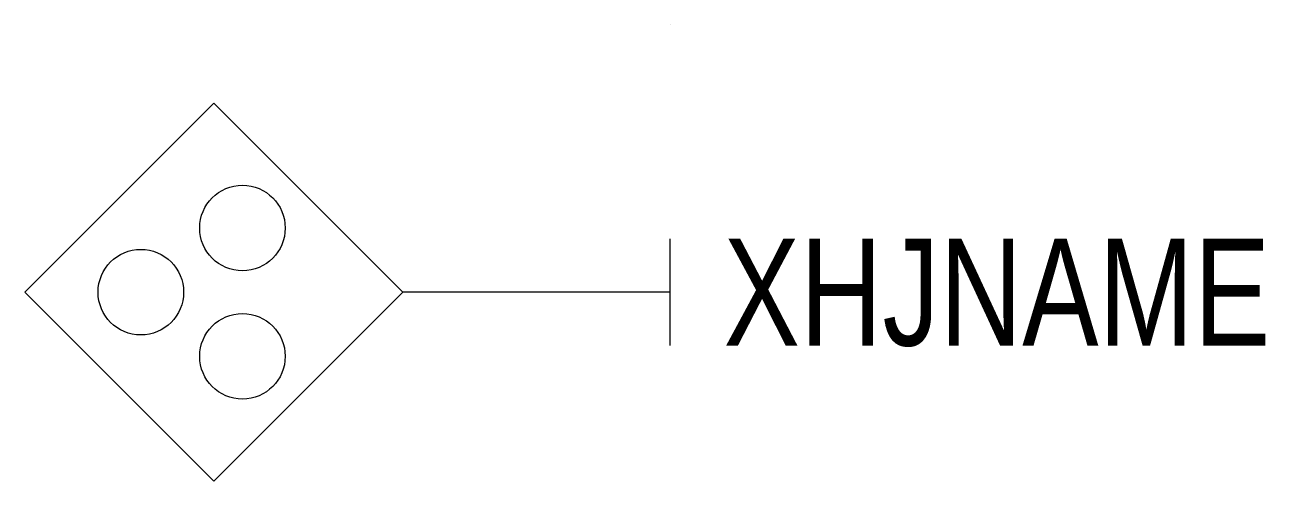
# Model space of a CAD drawing. Extents: x -12.1 to 11.1, y -8.5 to 0.
import ezdxf

# ---------------------------------------------------------------- set-up
doc = ezdxf.new("R2010")
doc.units = 0
doc.layers.get('0').update_dxf_attribs({"linetype": 'CONTINUOUS'})

msp = doc.modelspace()

# ---------------------------------------------------------------- linework, layer by layer
for p, q in [((0, 0.001), (0, -0.001)), ((0, -6), (0, -4)), ((0, -5), (-5, -5))]:
    msp.add_line(p, q)
msp.add_lwpolyline([(-5, -5), (-8.536, -1.464), (-12.071, -5), (-8.536, -8.536)], close=True)
for centre in [(-8, -3.8), (-8, -6.2)]:
    msp.add_circle(centre, 0.8)
at = {"color": 7}
msp.add_circle((-9.9, -5), 0.8, dxfattribs=at)

# ---------------------------------------------------------------- texts
at = {"width": 0.8}
msp.add_attdef('XHJNAME', (1, -6), 'FS', height=2, dxfattribs=at)

doc.saveas('drawing.dxf')
